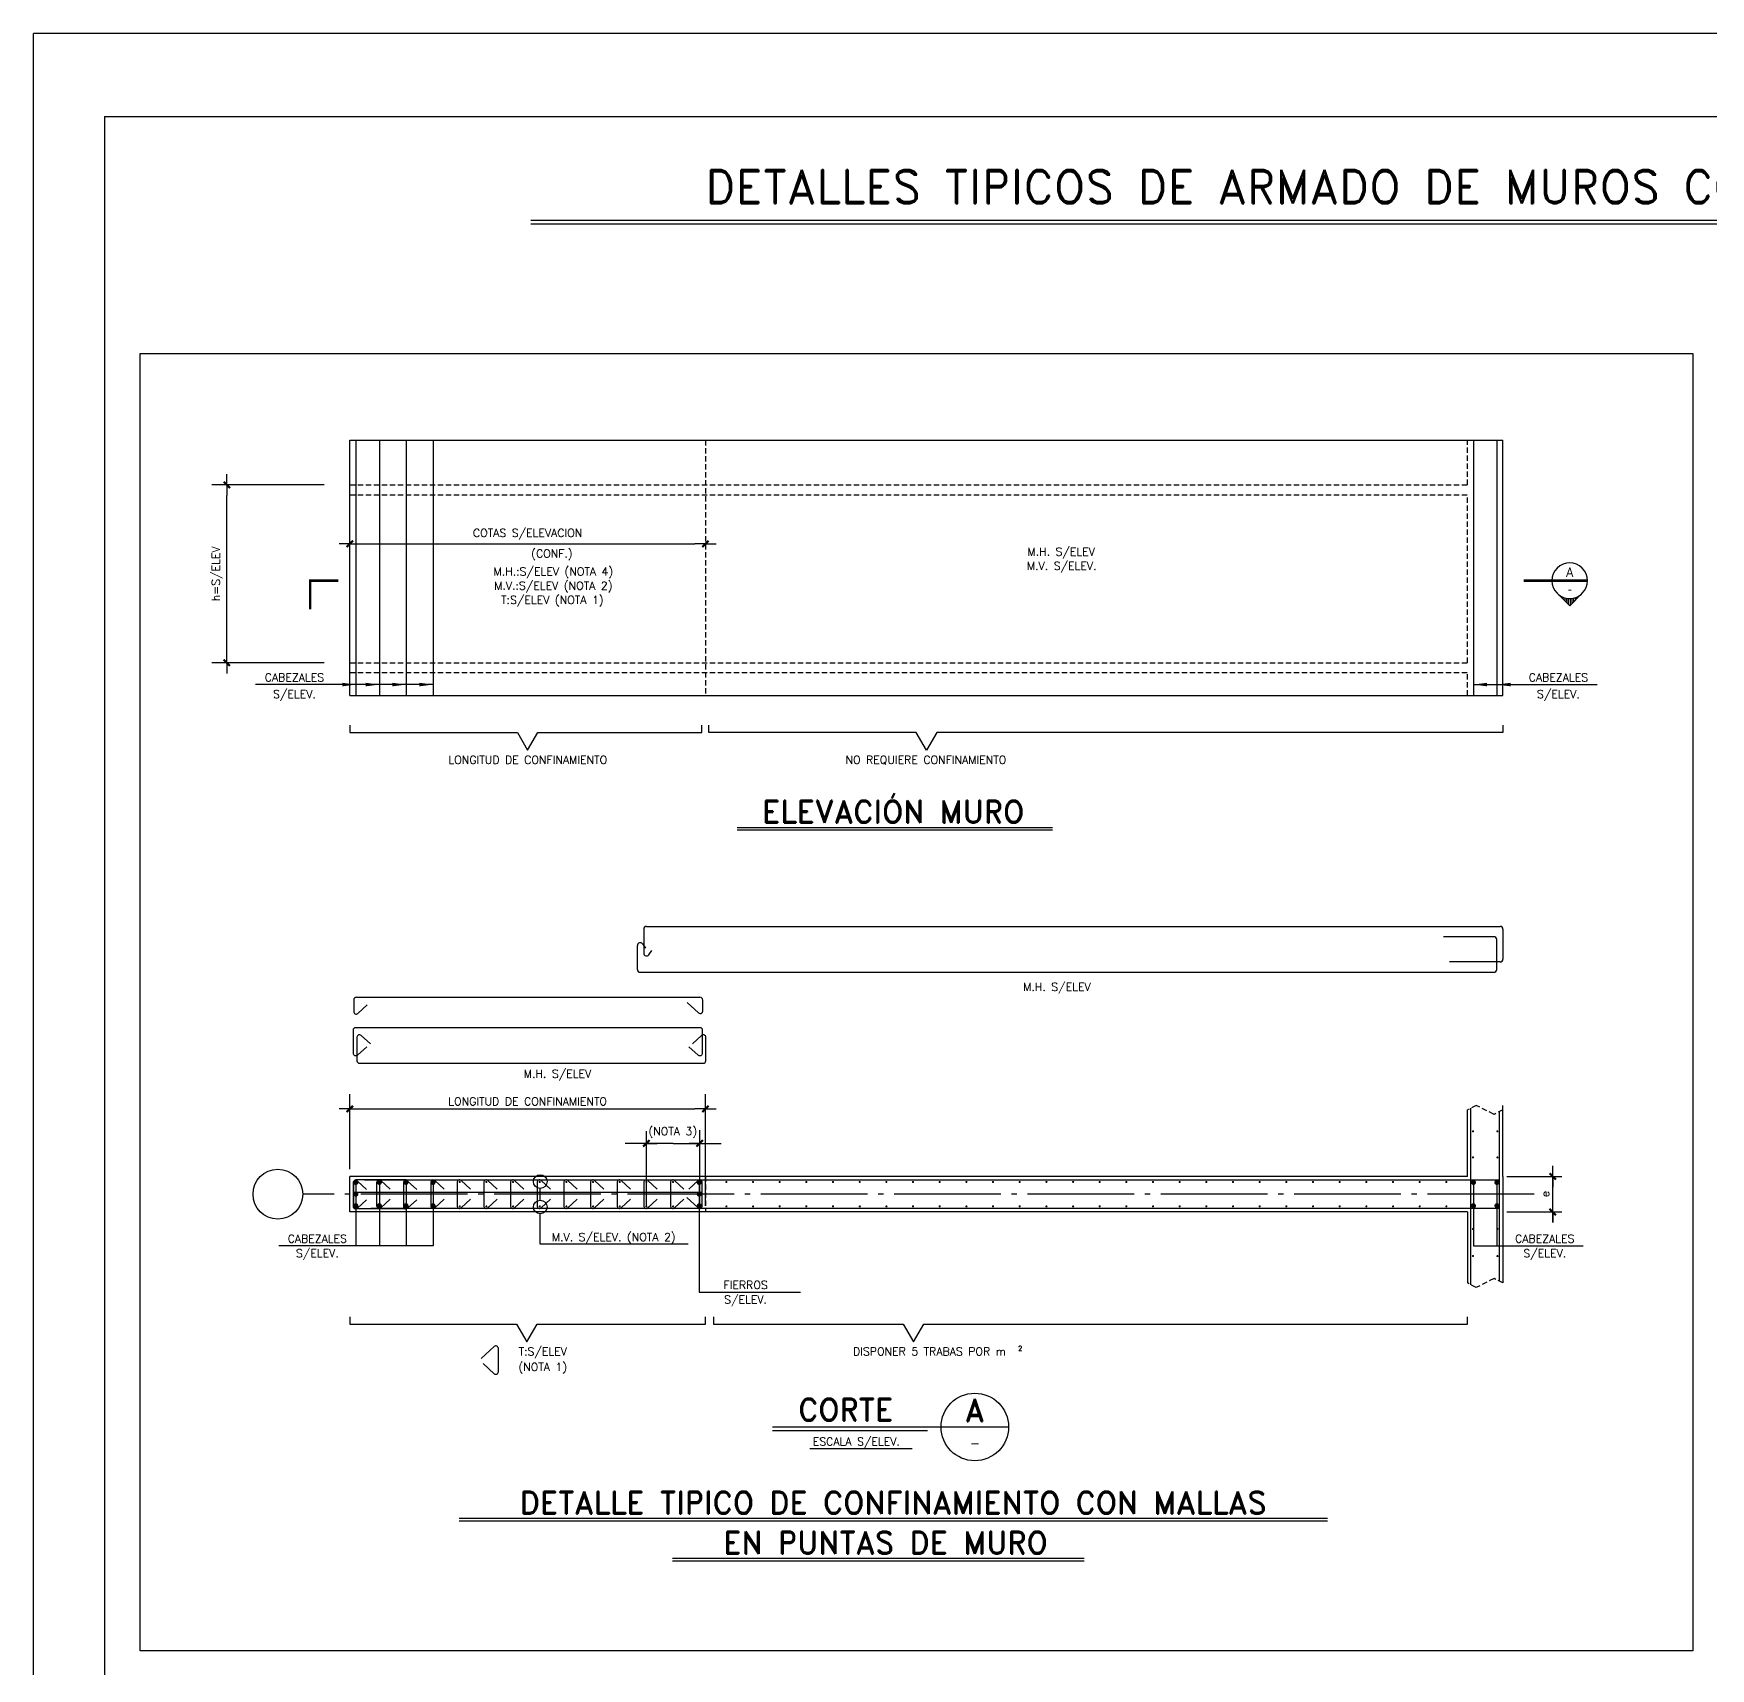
# Model space of a CAD drawing. Extents: x -11621 to 12069, y -2075 to 16129.
# Drawn here: x -58 to 2300, y 1824 to 4123 of the extents above; entities that cross this region are included whole.
import ezdxf
from ezdxf.enums import TextEntityAlignment as Align

# ---------------------------------------------------------------- set-up
doc = ezdxf.new("R2010")
doc.units = 0
doc.header["$LTSCALE"] = 30
doc.header["$MEASUREMENT"] = 0
for name, pattern in [('DASHED', [0.75, 0.5, -0.25]), ('EJES', [12.5, 10, -1, 0.5, -1]), ('HIDDEN', [0.375, 0.25, -0.125])]:
    doc.linetypes.add(name, pattern=pattern)
doc.layers.get('0').update_dxf_attribs({"linetype": 'CONTINUOUS'})
for name, color, linetype in [('RLA-BORDE DE LOSAS', 3, 'CONTINUOUS'), ('RLA-CONTORNOS', 3, 'CONTINUOUS'), ('RLA-CORTES', 5, 'CONTINUOUS'), ('RLA-FE', 7, 'CONTINUOUS'), ('RLA-FORMATO', 7, 'CONTINUOUS'), ('RLA-PROYECCIONES', 2, 'DASHED'), ('RLA-TEXTOS-FE', 9, 'CONTINUOUS'), ('RLA-TEXTOS2', 6, 'CONTINUOUS')]:
    doc.layers.add(name, color=color, linetype=linetype)
doc.styles.add('ROMAND', font='romand', dxfattribs={"height": 31.5})
doc.styles.add('ROMANS', font='romans.shx', dxfattribs={"height": 11.25})
doc.styles.add('SIETE50', font='ROMAND.SHX', dxfattribs={"height": 31.5})
doc.linetypes.add('ZIGZAG', pattern='A,0.0001,-0.2,[131,ltypeshp.shx,S=0.2,R=0,X=-0.2,Y=0],-0.4,[131,ltypeshp.shx,S=0.2,R=180,X=0.2,Y=0],-0.2', length=0.8001)
doc.dimstyles.new('ING20', dxfattribs={"dimscale": 50, "dimtxt": 0.27, "dimasz": 0.3, "dimexe": 0.3, "dimexo": 1, "dimgap": 0.1, "dimtad": 1, "dimdec": 1, "dimlfac": 0.4, "dimzin": 12, "dimdsep": 46, "dimtxsty": 'ROMANS', "dimblk1": 'TICK1', "dimblk2": 'TICK1', "dimsah": 1, "dimcen": 0.09, "dimse1": 1, "dimse2": 1, "dimclrd": 2, "dimclre": 1, "dimclrt": 3, "dimadec": 0, "dimazin": 0, "dimtfac": 1, "dimtdec": 1, "dimtix": 1, "dimtmove": 2, "dimatfit": 3, "dimldrblk": 'TICK1', "dimfxl": 1, "dimtolj": 1, "dimtzin": 12, "dimarcsym": 0})

# ---------------------------------------------------------------- blocks, each defined once
blk = doc.blocks.new('PUNTO1')
at = {"layer": 'RLA-CORTES', "color": 2, "const_width": 3.5}
blk.add_lwpolyline([(-1.8, 0, 1), (1.8, 0, 1)], format="xyb", close=True, dxfattribs=at)
blk = doc.blocks.new('*U12')
at = {"layer": 'RLA-CORTES', "color": 2, "const_width": 1.5}
for points in [[(-0.7, 34.4, 1), (0.8, 34.4, 1)], [(-0.7, 0, 1), (0.8, 0, 1)]]:
    blk.add_lwpolyline(points, format="xyb", close=True, dxfattribs=at)
blk = doc.blocks.new('TICK1')
at = {"color": 2}
for points in [[(0, 0), (-1, 0)], [(0, 0), (1, 0)]]:
    blk.add_lwpolyline(points, dxfattribs=at)
at = {"color": 2, "const_width": 0.2}
blk.add_lwpolyline([(-0.3, -0.3), (0.3, 0.3)], dxfattribs=at)
blk = doc.blocks.new('*D14')
at = {"layer": 'RLA-CORTES', "color": 2, "lineweight": -2, "transparency": 16777216}
blk.add_line((401.7, 2610.7), (871.7, 2610.7), dxfattribs=at)
at = {"layer": 'RLA-CORTES', "color": 2, "lineweight": -2, "transparency": 16777216, "xscale": 15, "yscale": 15, "zscale": 15, "rotation": 180}
blk.add_blockref('TICK1', (386.7, 2610.7), dxfattribs=at)
at = {"layer": 'RLA-CORTES', "color": 2, "lineweight": -2, "transparency": 16777216, "xscale": 15, "yscale": 15, "zscale": 15}
blk.add_blockref('TICK1', (886.7, 2610.7), dxfattribs=at)
at = {"layer": 'RLA-CORTES', "color": 3, "transparency": 16777216, "insert": (636.7, 2621.4), "char_height": 11.25, "attachment_point": 5, "style": 'ROMANS'}
blk.add_mtext('\\A1;LONGITUD DE CONFINAMIENTO', dxfattribs=at)
blk = doc.blocks.new('*D15')
at = {"layer": 'RLA-CORTES', "color": 2, "lineweight": -2, "transparency": 16777216}
blk.add_line((213.7, 3253.3), (213.7, 3473.3), dxfattribs=at)
at = {"layer": 'RLA-CORTES', "color": 2, "lineweight": -2, "transparency": 16777216, "xscale": 15, "yscale": 15, "zscale": 15}
for p, rotation in [((213.7, 3488.3), 90), ((213.7, 3238.3), 270)]:
    blk.add_blockref('TICK1', p, dxfattribs=dict(at, rotation=rotation))
at = {"layer": 'RLA-CORTES', "color": 3, "transparency": 16777216, "insert": (200.1, 3363.3), "char_height": 11.25, "attachment_point": 5, "rotation": 90, "style": 'ROMANS'}
blk.add_mtext('\\A1;h=S/ELEV', dxfattribs=at)
blk = doc.blocks.new('*X7')
at = {"color": 0}
for p, q in [((2575, 1325.1), (2575, 1325.4)), ((2577.5, 1326.9), (2577.5, 1327.9)), ((2580, 1328.2), (2580, 1330.4)), ((2582.5, 1329.2), (2582.5, 1332.9)), ((2585, 1329.9), (2585, 1335.4)), ((2587.5, 1330.3), (2587.5, 1337.9)), ((2590, 1330.5), (2590, 1340.4)), ((2592.5, 1330.4), (2592.5, 1338.9)), ((2595, 1330.1), (2595, 1336.4)), ((2597.5, 1329.5), (2597.5, 1333.9)), ((2600, 1328.6), (2600, 1331.4)), ((2602.5, 1327.4), (2602.5, 1328.9)), ((2605, 1325.9), (2605, 1326.4)), ((2607.5, 1323.8), (2607.5, 1323.9))]:
    blk.add_line(p, q, dxfattribs=at)
blk = doc.blocks.new('corte8')
at = {"color": 2, "linetype": 'Continuous'}
for p, q in [((0, -35.4), (-17.7, -17.7)), ((17.7, -17.7), (0, -35.4))]:
    blk.add_line(p, q, dxfattribs=at)
at = {"color": 2, "linetype": 'Continuous', "const_width": 3.5}
blk.add_lwpolyline([(25, 0), (-64.6, 0)], dxfattribs=at)
at = {"color": 1, "linetype": 'Continuous'}
blk.add_arc((0, 0), 25, 315, 225, dxfattribs=at)
at = {"color": 2, "linetype": 'Continuous'}
blk.add_arc((0, 0), 25, 225, 315, dxfattribs=at)
at = {"color": 2, "linetype": 'Continuous', "rotation": 180}
blk.add_blockref('*X7', (2590.5, 1305.5), dxfattribs=at)
at = {"color": 3, "linetype": 'Continuous', "style": 'ROMAND'}
blk.add_attdef('A', text='', height=13, dxfattribs=at).set_placement((0, 12), align=Align.MIDDLE)
at = {"color": 3, "linetype": 'Continuous'}
blk.add_attdef('-', text='', height=13, dxfattribs=at).set_placement((0, -12), align=Align.MIDDLE)
blk = doc.blocks.new('corte9')
at = {"color": 2, "const_width": 3.51}
blk.add_lwpolyline([(0, 39.5), (0, 0), (40.5, 0)], dxfattribs=at)
blk = doc.blocks.new('*D16')
at = {"layer": 'RLA-CORTES', "color": 2, "lineweight": -2, "transparency": 16777216}
blk.add_line((401.7, 3405.4), (871.7, 3405.4), dxfattribs=at)
at = {"layer": 'RLA-CORTES', "color": 2, "lineweight": -2, "transparency": 16777216, "xscale": 15, "yscale": 15, "zscale": 15, "rotation": 180}
blk.add_blockref('TICK1', (386.7, 3405.4), dxfattribs=at)
at = {"layer": 'RLA-CORTES', "color": 2, "lineweight": -2, "transparency": 16777216, "xscale": 15, "yscale": 15, "zscale": 15}
blk.add_blockref('TICK1', (886.7, 3405.4), dxfattribs=at)
at = {"layer": 'RLA-CORTES', "color": 3, "transparency": 16777216, "insert": (636.7, 3418.9), "char_height": 11.25, "attachment_point": 5, "style": 'ROMANS'}
blk.add_mtext('\\A1;COTAS S/ELEVACION', dxfattribs=at)
blk = doc.blocks.new('FLECHA')
at = {"color": 2}
blk.add_lwpolyline([(0, 0, 0, 5, 0), (19.2, 0, 5, 5, 0)], format="xyseb", dxfattribs=at)
blk = doc.blocks.new('*U46')
at = {"layer": 'RLA-CORTES', "color": 0}
for p, q in [((-2.4, -99.8), (-20.8, -116.7)), ((3.5, -135.4), (3.5, -102.4)), ((-17.7, -123.9), (-2.4, -138))]:
    blk.add_line(p, q, dxfattribs=at)
for centre, start, end in [((0, -102.4), 0, 132.4703), ((0, -135.4), 227.5297, 0)]:
    blk.add_arc(centre, 3.5, start, end, dxfattribs=at)
at = {"layer": 'RLA-CORTES', "color": 3, "style": 'ROMANS', "flags": 12}
blk.add_attdef('ALT', text='', height=11.2, dxfattribs=at).set_placement((226.2, -215), align=Align.CENTER)
at = {"layer": 'RLA-FE', "color": 3, "style": 'ROMANS', "flags": 13}
for tag, p in [('TIPO', (209.9, -160.3)), ('CORTE', (196, -179.2)), ('NUM', (205.3, -198))]:
    blk.add_attdef(tag, p, '', height=11.2, dxfattribs=at)

msp = doc.modelspace()

# ---------------------------------------------------------------- linework, layer by layer
at = {"color": 6}
for p, q in [((641.38, 3860.54), (4221.54, 3860.54)), ((641.38, 3855.54), (4221.54, 3855.54)), ((931.23, 3006.55), (1374.64, 3006.55)), ((931.23, 3003.22), (1374.64, 3003.22)), ((540.25, 2035.01), (1761.54, 2035.01)), ((540.25, 2031.68), (1761.54, 2031.68)), ((840.42, 1978.78), (1419.04, 1978.78)), ((840.42, 1975.45), (1419.04, 1975.45))]:
    msp.add_line(p, q, dxfattribs=at)
at = {"color": 1}
for p, q in [((503.68, 3207.54), (254.25, 3207.54)), ((1966.68, 3207.54), (2140.62, 3207.54))]:
    msp.add_line(p, q, dxfattribs=at)
for p, q in [((799.94, 2863.45), (799.94, 2829.93)), ((803.94, 2867.45), (2004.17, 2867.45)), ((2008.17, 2863.45), (2008.17, 2821.45)), ((791.09, 2806.94), (791.09, 2840.46)), ((798.35, 2842.79), (802.51, 2836.95)), ((807.2, 2827.61), (811.36, 2833.44)), ((1995.32, 2852.94), (1924.32, 2852.94)), ((1999.32, 2806.94), (1999.32, 2848.94)), ((2004.17, 2817.45), (1933.17, 2817.45)), ((795.09, 2802.94), (1995.32, 2802.94)), ((392.14, 2763.89), (392.14, 2747.69)), ((396.14, 2767.89), (878.93, 2767.89)), ((861.15, 2760.26), (877.07, 2745.81)), ((882.93, 2748.39), (882.93, 2763.89)), ((398.01, 2745.11), (411, 2757))]:
    msp.add_line(p, q)
at = {"color": 2}
msp.add_line((2078.07, 2450.86), (2078.07, 2530.86), dxfattribs=at)
at = {"color": 4}
for points in [[(386.69, 3150.3), (386.69, 3140.3), (622.26, 3140.3), (636.69, 3115.3), (651.13, 3140.3), (881.69, 3140.3), (881.69, 3150.3)], [(2008.17, 3150.3), (2008.17, 3140.3), (1211.87, 3140.3), (1197.43, 3115.3), (1183, 3140.3), (891.69, 3140.3), (891.69, 3150.3)], [(386.69, 2318.27), (386.69, 2308.27), (621.13, 2308.27), (635.57, 2283.27), (650, 2308.27), (886.69, 2308.27), (886.69, 2318.27)], [(898.1, 2318.27), (898.1, 2308.27), (1164.93, 2308.27), (1179.36, 2283.27), (1193.79, 2308.27), (1958.17, 2308.27), (1958.17, 2318.27)]]:
    msp.add_lwpolyline(points, dxfattribs=at)
for centre, radius, start, end in [((803.94, 2863.45), 4, 90, 180), ((2004.17, 2863.45), 4, 360, 90), ((795.09, 2840.46), 4, 35.5361, 180), ((803.94, 2829.93), 4, 180, 324.4639), ((1995.32, 2848.94), 4, 360, 90), ((795.09, 2806.94), 4, 180, 270), ((1995.32, 2806.94), 4, 270, 360), ((2004.17, 2821.45), 4, 270, 360), ((396.14, 2763.89), 4, 90, 180), ((878.93, 2763.89), 4, 0, 90), ((395.64, 2747.69), 3.5, 180, 312.47026), ((879.43, 2748.39), 3.5, 227.52974, 0)]:
    msp.add_arc(centre, radius, start, end)
at = {"layer": 'RLA-BORDE DE LOSAS', "color": 1, "linetype": 'ZIGZAG'}
for p, q in [((386.69, 3551.45), (2008.17, 3551.45)), ((386.69, 3192.08), (2008.17, 3192.08))]:
    msp.add_line(p, q, dxfattribs=at)
at = {"layer": 'RLA-CONTORNOS', "ltscale": 0.5}
for p, q in [((386.69, 3192.08), (386.69, 3551.45)), ((2008.17, 3192.08), (2008.17, 3551.45))]:
    msp.add_line(p, q, dxfattribs=at)
at = {"layer": 'RLA-CORTES', "color": 2}
for p, q in [((41.9, 4006.64), (4656.16, 4006.64)), ((41.9, 4006.64), (41.9, 654.37)), ((788.68, 2562.24), (773.68, 2562.24)), ((841.18, 2562.24), (803.68, 2562.24)), ((826.18, 2562.24), (811.18, 2562.24)), ((841.18, 2562.24), (878.68, 2562.24)), ((856.18, 2562.24), (871.18, 2562.24)), ((893.68, 2562.24), (908.68, 2562.24)), ((391.4, 2506.66), (391.4, 2473.66)), ((391.69, 2507.36), (391.69, 2474.36)), ((465.69, 2510.86), (395.19, 2510.86)), ((397.26, 2509.24), (410.25, 2497.35)), ((424.39, 2507.36), (424.39, 2474.36)), ((430.25, 2509.94), (443.24, 2498.05)), ((461.9, 2506.66), (461.9, 2473.66)), ((467.76, 2509.24), (480.75, 2497.35)), ((500.48, 2507.34), (500.48, 2474.34)), ((506.34, 2509.93), (519.33, 2498.03)), ((537.39, 2507.36), (537.39, 2474.36)), ((543.25, 2509.94), (556.24, 2498.05)), ((574.89, 2507.36), (574.89, 2474.36)), ((580.75, 2509.94), (593.74, 2498.05)), ((612.39, 2507.36), (612.39, 2474.36)), ((618.25, 2509.94), (631.24, 2498.05)), ((649.89, 2507.36), (649.89, 2474.36)), ((655.75, 2509.94), (668.74, 2498.05)), ((687.39, 2507.36), (687.39, 2474.36)), ((693.25, 2509.94), (706.24, 2498.05)), ((724.89, 2507.36), (724.89, 2474.36)), ((730.75, 2509.94), (743.74, 2498.05)), ((762.39, 2507.36), (762.39, 2474.36)), ((768.25, 2509.94), (781.24, 2498.05)), ((799.89, 2507.36), (799.89, 2474.36)), ((805.75, 2509.94), (818.74, 2498.05)), ((837.39, 2507.36), (837.39, 2474.36)), ((843.25, 2509.94), (856.24, 2498.05)), ((876.32, 2509.95), (863.32, 2498.05)), ((882.18, 2474.37), (882.18, 2507.37)), ((391.4, 2493.86), (882.18, 2493.86)), ((397.26, 2471.08), (410.25, 2482.97)), ((430.25, 2471.78), (443.24, 2483.67)), ((467.76, 2471.08), (480.75, 2482.97)), ((506.34, 2471.76), (519.33, 2483.66)), ((543.25, 2471.78), (556.24, 2483.67)), ((580.75, 2471.78), (593.74, 2483.67)), ((618.25, 2471.78), (631.24, 2483.67)), ((655.75, 2471.78), (668.74, 2483.67)), ((693.25, 2471.78), (706.24, 2483.67)), ((730.75, 2471.78), (743.74, 2483.67)), ((768.25, 2471.78), (781.24, 2483.67)), ((805.75, 2471.78), (818.74, 2483.67)), ((843.25, 2471.78), (856.24, 2483.67)), ((860.4, 2486.24), (876.32, 2471.79)), ((395.19, 2470.86), (465.69, 2470.86))]:
    msp.add_line(p, q, dxfattribs=at)
at = {"layer": 'RLA-CORTES', "color": 1, "linetype": 'HIDDEN'}
for p, q in [((886.69, 3551.45), (886.69, 3192.08)), ((886.69, 2515.86), (886.69, 2465.86))]:
    msp.add_line(p, q, dxfattribs=at)
at = {"layer": 'RLA-CORTES', "color": 1}
for p, q in [((350.54, 3488.3), (192.63, 3488.3)), ((350.54, 3238.3), (192.63, 3238.3)), ((386.69, 2526.21), (386.69, 2631.49)), ((886.69, 2474.36), (886.69, 2631.49)), ((803.68, 2473.66), (803.68, 2579.34)), ((878.68, 2474.36), (878.68, 2580.99)), ((395.19, 2507.36), (395.19, 2418.18)), ((428.18, 2507.36), (428.18, 2418.18)), ((465.69, 2507.36), (465.69, 2418.18)), ((503.68, 2507.36), (503.68, 2418.18)), ((877.97, 2507.36), (877.97, 2353.14)), ((1966.68, 2507.36), (1966.68, 2418.18)), ((1999.67, 2507.36), (1999.67, 2418.18)), ((2013.63, 2515.86), (2090.81, 2515.86)), ((654.42, 2482.43), (654.42, 2499.03)), ((654.42, 2420.47), (654.42, 2463.23)), ((2013.63, 2465.86), (2090.81, 2465.86)), ((503.68, 2418.18), (286.88, 2418.18)), ((862.31, 2420.47), (654.42, 2420.47)), ((1966.68, 2418.18), (2121.05, 2418.18)), ((877.97, 2353.14), (1020.38, 2353.14))]:
    msp.add_line(p, q, dxfattribs=at)
at = {"layer": 'RLA-CORTES'}
for p, q in [((1958.17, 2515.86), (1958.17, 2609.36)), ((2008.17, 2515.86), (2008.17, 2615.75)), ((1958.17, 2515.86), (386.69, 2515.86)), ((386.69, 2465.86), (386.69, 2515.86)), ((2008.17, 2515.86), (2008.17, 2465.86)), ((1958.17, 2465.86), (386.69, 2465.86)), ((1958.17, 2465.86), (1958.17, 2365.97)), ((2008.17, 2465.86), (2008.17, 2365.97))]:
    msp.add_line(p, q, dxfattribs=at)
at = {"layer": 'RLA-CORTES', "color": 1, "linetype": 'EJES', "ltscale": 0.5}
msp.add_line((2051.94, 2490.86), (320.53, 2490.86), dxfattribs=at)
at = {"layer": 'RLA-CORTES', "color": 6}
for p, q in [((980.97, 2163.53), (1312.99, 2163.53)), ((980.97, 2158.53), (1198.99, 2158.53))]:
    msp.add_line(p, q, dxfattribs=at)
at = {"layer": 'RLA-CORTES', "color": 3}
msp.add_line((1033.35, 2133.05), (1177.63, 2133.05), dxfattribs=at)
at = {"layer": 'RLA-CORTES', "color": 2}
msp.add_lwpolyline([(91.9, 3673.1), (2274.95, 3673.1), (2274.95, 1848.87), (91.9, 1848.87)], close=True, dxfattribs=at)
at = {"layer": 'RLA-CORTES', "color": 3}
for centre, radius in [((285.53, 2490.86), 35), ((1265.49, 2163.53), 47.5)]:
    msp.add_circle(centre, radius, dxfattribs=at)
at = {"layer": 'RLA-CORTES', "color": 1}
for centre in [(654.42, 2508.63), (654.42, 2472.83)]:
    msp.add_circle(centre, 9.6, dxfattribs=at)
at = {"layer": 'RLA-CORTES', "color": 2}
for centre, start, end in [((394.9, 2506.66), 47.52931, 180), ((395.19, 2507.36), 90, 180), ((427.89, 2507.36), 47.52931, 180), ((465.4, 2506.66), 47.52931, 180), ((465.69, 2507.36), 0, 90), ((503.98, 2507.34), 47.52931, 180), ((540.89, 2507.36), 47.52931, 180), ((578.39, 2507.36), 47.52931, 180), ((615.89, 2507.36), 47.52931, 180), ((653.39, 2507.36), 47.52931, 180), ((690.89, 2507.36), 47.52931, 180), ((728.39, 2507.36), 47.52931, 180), ((765.89, 2507.36), 47.52931, 180), ((803.39, 2507.36), 47.52931, 180), ((840.89, 2507.36), 47.52931, 180), ((878.68, 2507.37), 0, 132.47026), ((394.9, 2473.66), 180, 312.47026), ((395.19, 2474.36), 180, 270), ((427.89, 2474.36), 180, 312.47026), ((465.4, 2473.66), 180, 312.47026), ((465.69, 2474.36), 270, 0), ((503.98, 2474.34), 180, 312.47026), ((540.89, 2474.36), 180, 312.47026), ((578.39, 2474.36), 180, 312.47026), ((615.89, 2474.36), 180, 312.47026), ((653.39, 2474.36), 180, 312.47026), ((690.89, 2474.36), 180, 312.47026), ((728.39, 2474.36), 180, 312.47026), ((765.89, 2474.36), 180, 312.47026), ((803.39, 2474.36), 180, 312.47026), ((840.89, 2474.36), 180, 312.47026), ((878.68, 2474.37), 227.52974, 0)]:
    msp.add_arc(centre, 3.5, start, end, dxfattribs=at)
at = {"layer": 'RLA-FE'}
for p, q in [((395.19, 3551.45), (395.19, 3192.08)), ((428.18, 3551.45), (428.18, 3192.08)), ((465.69, 3551.45), (465.69, 3192.08)), ((503.68, 3551.45), (503.68, 3192.08)), ((1966.68, 3551.45), (1966.68, 3192.08)), ((1999.67, 3551.45), (1999.67, 3192.08))]:
    msp.add_line(p, q, dxfattribs=at)
at = {"layer": 'RLA-FE', "color": 2}
for p, q in [((1963.17, 2363.47), (1963.17, 2611.86)), ((2003.17, 2368.47), (2003.17, 2606.86)), ((407.32, 2510.86), (2003.17, 2510.86)), ((2003.17, 2470.86), (416.1, 2470.86))]:
    msp.add_line(p, q, dxfattribs=at)
at = {"layer": 'RLA-FE'}
for points in [[(410.55, 2698.15), (397.56, 2686.26, -0.6523287), (391.69, 2688.84), (391.69, 2721.84, -0.4142136), (395.19, 2725.34), (878.68, 2725.34, -0.4142136), (882.18, 2721.84), (882.18, 2688.84, -0.6523287), (876.32, 2686.26), (863.32, 2698.15)], [(415.55, 2702.24), (402.56, 2714.13, 0.6523287), (396.69, 2711.55), (396.69, 2678.55, 0.4142136), (400.19, 2675.05), (883.68, 2675.05, 0.4142136), (887.18, 2678.55), (887.18, 2711.55, 0.6523287), (881.32, 2714.13), (868.32, 2702.24)]]:
    msp.add_lwpolyline(points, format="xyb", dxfattribs=at)
at = {"layer": 'RLA-FORMATO', "color": 6, "linetype": 'Continuous'}
for p in [(-58.1, 68.1), (5686.9, 4123.1)]:
    msp.add_line(p, (-58.1, 4123.1), dxfattribs=at)
at = {"layer": 'RLA-PROYECCIONES', "ltscale": 0.5}
for p, q in [((1958.17, 3488.3), (1958.17, 3551.45)), ((386.69, 3488.3), (1958.17, 3488.3)), ((386.69, 3474.3), (1958.17, 3474.3)), ((1958.17, 3238.3), (1958.17, 3474.3)), ((386.69, 3238.3), (1958.17, 3238.3)), ((386.69, 3224.3), (1958.17, 3224.3)), ((1958.17, 3192.08), (1958.17, 3224.3))]:
    msp.add_line(p, q, dxfattribs=at)
for points in [[(2008.17, 2609.36), (1995.67, 2603.11), (1970.67, 2615.61), (1958.17, 2609.36)], [(2008.17, 2365.97), (1995.67, 2372.22), (1970.67, 2359.72), (1958.17, 2365.97)]]:
    msp.add_lwpolyline(points, dxfattribs=at)

# ---------------------------------------------------------------- block references
at = {"color": 1, "rotation": 180}
for p in [(395.19, 3207.54), (428.18, 3207.54), (465.69, 3207.54), (503.68, 3207.54)]:
    msp.add_blockref('FLECHA', p, dxfattribs=at)
at = {"color": 1, "xscale": -1, "rotation": 180}
for p in [(1966.68, 3207.54), (1999.67, 3207.54)]:
    msp.add_blockref('FLECHA', p, dxfattribs=at)
at = {"color": 2, "xscale": 15, "yscale": 15, "zscale": 15}
for p, rotation in [((2078.07, 2515.86), 90), ((2078.07, 2465.86), 270)]:
    msp.add_blockref('TICK1', p, dxfattribs=dict(at, rotation=rotation))
at = {"layer": 'RLA-CORTES'}
for p in [(395.19, 2507.36), (395.19, 2490.86), (428.18, 2507.36), (465.68, 2507.36), (503.68, 2507.36), (877.97, 2507.36), (877.97, 2490.86), (1966.67, 2507.36), (1999.67, 2507.36), (395.19, 2474.64), (428.18, 2474.64), (465.68, 2474.64), (503.68, 2474.64), (877.97, 2474.64), (1966.67, 2474.64), (1999.67, 2474.64)]:
    msp.add_blockref('PUNTO1', p, dxfattribs=at)
msp.add_blockref('corte8', (2102.07, 3353.64), dxfattribs=at).add_auto_attribs({'-': '-', 'A': 'A'})
at = {"layer": 'RLA-CORTES', "rotation": 270}
msp.add_blockref('corte9', (330.8, 3353.64), dxfattribs=at)
at = {"layer": 'RLA-CORTES', "color": 2, "xscale": 15, "yscale": 15, "zscale": 15}
msp.add_blockref('TICK1', (803.68, 2562.24), dxfattribs=at)
at = {"layer": 'RLA-CORTES', "color": 2, "xscale": 15, "yscale": 15, "zscale": 15, "rotation": 180}
msp.add_blockref('TICK1', (878.68, 2562.24), dxfattribs=at)
at = {"layer": 'RLA-FE', "xscale": -1}
for p in [(991.18, 2473.66), (1028.68, 2473.66), (1066.18, 2473.66), (1178.68, 2473.66), (1216.18, 2473.66), (1291.18, 2473.66), (1328.68, 2473.66), (1441.18, 2473.66), (1478.68, 2473.66), (1516.18, 2473.66), (1553.68, 2473.66), (1591.18, 2473.66), (1628.68, 2473.66), (1666.18, 2473.66), (1703.68, 2473.66), (1741.18, 2473.66), (1778.68, 2473.66), (1816.18, 2473.66), (1853.68, 2473.66), (1891.18, 2473.66), (1928.68, 2473.66)]:
    msp.add_blockref('*U12', p, dxfattribs=at)
at = {"layer": 'RLA-FE'}
for name, p in [('*U12', (541.18, 2473.66)), ('*U12', (578.68, 2473.66)), ('*U12', (616.18, 2473.66)), ('*U12', (653.68, 2473.66)), ('*U12', (691.18, 2473.66)), ('*U12', (728.68, 2473.66)), ('*U12', (766.18, 2473.66)), ('*U12', (803.68, 2473.66)), ('*U12', (841.18, 2473.66)), ('*U12', (916.18, 2473.66)), ('*U12', (953.68, 2473.66)), ('*U12', (1103.68, 2473.66)), ('*U12', (1141.18, 2473.66)), ('*U12', (1253.68, 2473.66)), ('*U12', (1366.18, 2473.66)), ('*U12', (1403.68, 2473.66)), ('*U46', (592.03, 2376.43))]:
    msp.add_blockref(name, p, dxfattribs=at)
at = {"layer": 'RLA-FE', "xscale": -1, "rotation": 90}
for p in [(2000.41, 2579.31), (2000.41, 2542.57), (2000.41, 2442.07), (2000.41, 2403.86)]:
    msp.add_blockref('*U12', p, dxfattribs=at)

# ---------------------------------------------------------------- texts
at = {"color": 3, "insert": (2067.44, 2491.05), "char_height": 11.25, "attachment_point": 5, "rotation": 90, "style": 'ROMANS'}
msp.add_mtext('\\A1;e', dxfattribs=at)
at = {"layer": 'RLA-CORTES', "color": 6, "style": 'SIETE50'}
msp.add_text('CORTE', height=31.5, dxfattribs=at).set_placement((1017.23, 2172.11))
msp.add_text('A', height=31.5, dxfattribs=at).set_placement((1265.58, 2187.13), align=Align.MIDDLE_CENTER)
at = {"layer": 'RLA-CORTES', "color": 3, "style": 'ROMANS'}
msp.add_text('ESCALA S/ELEV.', height=11.25, dxfattribs=at).set_placement((1037.66, 2137.27))
msp.add_text('-', height=13, dxfattribs=at).set_placement((1265.65, 2140.73), align=Align.MIDDLE)
at = {"layer": 'RLA-TEXTOS-FE', "color": 9, "style": 'ROMANS'}
for s, height, p in [('(CONF.)', 11.25, (670.85, 3386.16)), ('M.H. S/ELEV', 11.25, (1386.98, 3388.81)), ('M.H.:S/ELEV (NOTA 4)', 11.25, (672.87, 3360.94)), ('M.V. S/ELEV.', 11.25, (1387.67, 3368.81)), ('M.V.:S/ELEV (NOTA 2)', 11.25, (672.87, 3340.94)), ('T:S/ELEV (NOTA 1)', 11.25, (671.43, 3320.94)), ('CABEZALES', 11.25, (308.75, 3212.01)), ('CABEZALES', 11.25, (2086.11, 3212.01)), ('S/ELEV.', 11.25, (308.75, 3188.48)), ('S/ELEV.', 11.25, (2086.11, 3188.48)), ('LONGITUD DE CONFINAMIENTO', 11.25, (636.92, 3096.1)), ('NO REQUIERE CONFINAMIENTO', 11.25, (1196.75, 3096.1)), ('M.H. S/ELEV', 11.25, (1380.96, 2776.76)), ('M.H. S/ELEV', 11.25, (678.71, 2654.65)), ('(NOTA 3)', 11.25, (840.77, 2573.77)), ('CABEZALES', 11.25, (340.96, 2422.65)), ('M.V. S/ELEV. (NOTA 2)', 11.25, (757.77, 2424.94)), ('CABEZALES', 11.25, (2066.96, 2422.65)), ('S/ELEV.', 11.25, (340.96, 2402.08)), ('S/ELEV.', 11.25, (2066.96, 2402.08)), ('FIERROS', 11.25, (943.19, 2357.6)), ('S/ELEV.', 11.25, (943.19, 2337.03)), ('T:S/ELEV', 11.25, (657.96, 2264.07)), ('DISPONER 5 TRABAS POR m', 11.25, (1201.75, 2264.07)), ('2', 7.03, (1329.35, 2270.35)), ('(NOTA 1)', 11.25, (657.92, 2242.23))]:
    msp.add_text(s, height=height, dxfattribs=at).set_placement(p, align=Align.CENTER)
at = {"layer": 'RLA-TEXTOS2', "color": 6, "style": 'SIETE50'}
for s, height, p in [('DETALLES TIPICOS DE ARMADO DE MUROS CON CONFINAMIENTO (SALVO INDICACIÓN CONTRARIA)', 47.25, (2434.52, 3883.97)), ('ELEVACIÓN MURO', 31.5, (1150.73, 3012.91)), ('DETALLE TIPICO DE CONFINAMIENTO CON MALLAS', 31.5, (1150.73, 2041.37)), ('EN PUNTAS DE MURO ', 31.5, (1150.73, 1985.04))]:
    msp.add_text(s, height=height, dxfattribs=at).set_placement(p, align=Align.CENTER)

# ---------------------------------------------------------------- dimensions: what is measured, and where the dimension line sits
at = {"layer": 'RLA-CORTES'}
dim = msp.add_linear_dim(base=(213.71, 3488.3), p1=(213.71, 3238.3), p2=(213.71, 3488.3), angle=90, text='h=S/ELEV', dimstyle='ING20', dxfattribs=at)
dim.commit()
dim.dimension.update_dxf_attribs({"geometry": '*D15', "text_midpoint": (200.14, 3363.3)})
for base, p1, p2, text, picture, middle in [((886.69, 3405.37), (386.69, 3405.37), (886.69, 3405.37), 'COTAS S/ELEVACION', '*D16', (636.69, 3418.94)), ((886.69, 2610.73), (386.69, 2610.73), (886.69, 2610.73), 'LONGITUD DE CONFINAMIENTO', '*D14', (636.69, 2621.35))]:
    dim = msp.add_linear_dim(base=base, p1=p1, p2=p2, text=text, dimstyle='ING20', dxfattribs=at)
    dim.commit()
    dim.dimension.update_dxf_attribs({"geometry": picture, "text_midpoint": middle})

doc.saveas('drawing.dxf')
